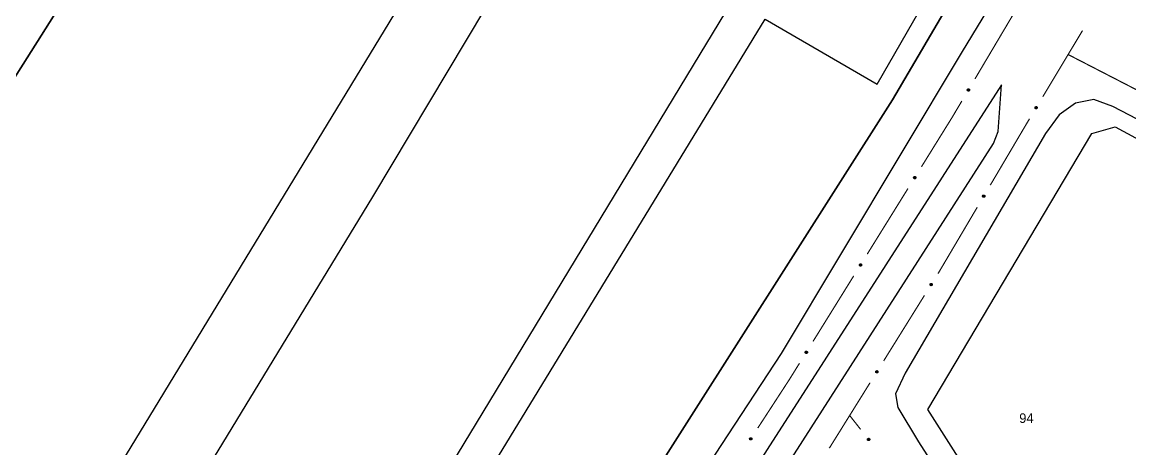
# Model space of a CAD drawing. Extents: x 200123 to 201542, y 4839549 to 4841240.
# Drawn here: x 200289.5 to 200461.9, y 4840200.5 to 4840266.9 of the extents above; entities that cross this region are included whole.
import ezdxf
from ezdxf.enums import TextEntityAlignment as Align

# ---------------------------------------------------------------- set-up
doc = ezdxf.new("R2010")
doc.units = 0
doc.header["$LTSCALE"] = 1.5
doc.header["$MEASUREMENT"] = 0
for name, color, linetype in [('CD_MALHA_LOTES', 7, 'CONTINUOUS'), ('RU-EMBARC-TRAPICHE', 7, 'CONTINUOUS'), ('RU-QUADRA', 210, 'CONTINUOUS'), ('SV-EIXO-RUA-PAV', 20, 'CONTINUOUS'), ('SV-RUA-PAVIM', 7, 'CONTINUOUS'), ('Th_NmrPort', 1, 'CONTINUOUS')]:
    doc.layers.add(name, color=color, linetype=linetype)

msp = doc.modelspace()

# ---------------------------------------------------------------- linework, layer by layer
at = {"layer": 'CD_MALHA_LOTES', "linetype": 'Continuous', "flags": 128}
for points in [[(200312.87, 4840297.06), (200236.83, 4840176.82), (200156.83, 4840061.24), (200141.62, 4840039.77), (200176.6, 4840015.79), (200193.1, 4840002.58), (200188.42, 4839996.18), (200187.96, 4839989.61), (200191.23, 4839988.9), (200196.31, 4839987.76), (200204.18, 4839983.44), (200211.72, 4839977.96), (200218.67, 4839985.89), (200223.47, 4839989.88), (200234.17, 4839999.67), (200273.06, 4840042.24), (200278.71, 4840048.63), (200298.61, 4840072.05), (200354.77, 4840146.43), (200369.77, 4840168.08), (200424.99, 4840254.77), (200444.79, 4840288.57)], [(200430.5, 4840206.56), (200455.98, 4840249.53), (200459.65, 4840250.6), (200491.96, 4840233.12), (200511.22, 4840223.06), (200488.87, 4840183.88), (200486.46, 4840179.44), (200468.66, 4840146.62)], [(200468.66, 4840146.62), (200430.5, 4840206.56)]]:
    msp.add_lwpolyline(points, dxfattribs=at)
at = {"layer": 'RU-EMBARC-TRAPICHE', "linetype": 'Continuous'}
msp.add_polyline3d([(200612.24, 4840749.79, 3.64), (200550.91, 4840594.99, 3.7), (200524.63, 4840536.09, 3.7), (200457.13, 4840567.75, 4.16), (200388.58, 4840433.85, 5.2), (200388.59, 4840433.86, 5.2), (200312.87, 4840297.06, 2.82), (200236.83, 4840176.82, 2.96), (200156.83, 4840061.24, 2.96), (200130.612712, 4840024.220834, 3.11)], dxfattribs=at)
at = {"layer": 'RU-QUADRA', "linetype": 'Continuous', "flags": 128}
msp.add_lwpolyline([(200444.79, 4840288.57), (200424.99, 4840254.77), (200369.77, 4840168.08), (200354.77, 4840146.43), (200298.61, 4840072.05), (200278.71, 4840048.63), (200273.06, 4840042.24), (200234.17, 4839999.67), (200223.47, 4839989.88), (200218.67, 4839985.89), (200211.72, 4839977.96), (200199.93, 4839986), (200196.31, 4839987.76), (200191.23, 4839988.9), (200187.96, 4839989.61), (200188.42, 4839996.18), (200193.1, 4840002.58), (200187.67, 4840007.38), (200176.6, 4840015.79), (200152.61, 4840032.32), (200141.62, 4840039.77), (200156.83, 4840061.24), (200236.83, 4840176.82), (200312.87, 4840297.06)], dxfattribs=at)
msp.add_lwpolyline([(200468.66, 4840146.62), (200430.5, 4840206.56), (200455.98, 4840249.53), (200459.65, 4840250.6), (200491.96, 4840233.12), (200511.22, 4840223.06), (200488.87, 4840183.88), (200486.46, 4840179.44)], close=True, dxfattribs=at)
at = {"layer": 'SV-EIXO-RUA-PAV', "const_width": 0.18}
for points in [[(200443.928932, 4840268.357102), (200437.808036, 4840258.03554)], [(200448.366208, 4840255.265286), (200454.545491, 4840265.551998)], [(200452.31, 4840261.83), (200462.976338, 4840256.331888)], [(200435.767737, 4840254.59502), (200434.747588, 4840252.87476)], [(200434.3, 4840252.12), (200429.488326, 4840244.369652)], [(200434.747588, 4840252.87476), (200434.3, 4840252.12)], [(200445.282935, 4840250.118137), (200445.78, 4840250.96)], [(200445.78, 4840250.96), (200446.306447, 4840251.836381)], [(200440.198669, 4840241.507083), (200445.282935, 4840250.118137)], [(200427.378522, 4840240.97131), (200421.04911, 4840230.776285)], [(200432.2, 4840227.96), (200438.164963, 4840238.062662)], [(200432.058449, 4840227.732669), (200432.2, 4840227.96)], [(200418.939306, 4840227.377943), (200412.609894, 4840217.182917)], [(200423.601311, 4840214.150445), (200429.944165, 4840224.337113)], [(200410.500091, 4840213.784575), (200409.445189, 4840212.085404)], [(200408.97, 4840211.32), (200404.007892, 4840203.693019)], [(200409.445189, 4840212.085404), (200408.97, 4840211.32)], [(200415.22, 4840200.69), (200421.487026, 4840210.754889)], [(200418.776711, 4840205.059767), (200418.31, 4840205.65)], [(200420.017206, 4840203.490955), (200418.776711, 4840205.059767)], [(200415.142362, 4840200.569367), (200415.22, 4840200.69)]]:
    msp.add_lwpolyline(points, dxfattribs=at)
at = {"layer": 'SV-EIXO-RUA-PAV'}
for points in [[(200436.955858, 4840256.382715), (200436.968634, 4840256.335505), (200436.969961, 4840256.292317), (200436.9607, 4840256.255978), (200436.944143, 4840256.226), (200436.923751, 4840256.197239), (200436.896793, 4840256.172778), (200436.86086, 4840256.152257), (200436.813591, 4840256.139108), (200436.769261, 4840256.140657), (200436.733149, 4840256.14783), (200436.700896, 4840256.163294), (200436.673288, 4840256.183573), (200436.648805, 4840256.212415), (200436.628364, 4840256.249033), (200436.616292, 4840256.296883), (200436.615282, 4840256.339232), (200436.625163, 4840256.374146), (200436.640915, 4840256.406472), (200436.662086, 4840256.435585), (200436.688686, 4840256.459444), (200436.725592, 4840256.479959), (200436.772978, 4840256.491248), (200436.815204, 4840256.492737), (200436.850248, 4840256.48335), (200436.881724, 4840256.467125), (200436.91082, 4840256.447022), (200436.936537, 4840256.420948), (200436.955858, 4840256.382715)], [(200447.167977, 4840253.484352), (200447.155468, 4840253.531633), (200447.154386, 4840253.574828), (200447.163853, 4840253.611114), (200447.180579, 4840253.640997), (200447.201134, 4840253.669642), (200447.22823, 4840253.69395), (200447.264279, 4840253.714268), (200447.311621, 4840253.727148), (200447.355942, 4840253.725349), (200447.392013, 4840253.717971), (200447.424178, 4840253.702324), (200447.451671, 4840253.681889), (200447.47599, 4840253.652909), (200447.496223, 4840253.616175), (200447.508023, 4840253.568258), (200447.508793, 4840253.525904), (200447.498715, 4840253.491047), (200447.48278, 4840253.45881), (200447.461444, 4840253.429817), (200447.434709, 4840253.406109), (200447.397687, 4840253.385804), (200447.350238, 4840253.374784), (200447.308004, 4840253.373534), (200447.273015, 4840253.38312), (200447.241631, 4840253.399523), (200447.212649, 4840253.41979), (200447.187081, 4840253.44601), (200447.167977, 4840253.484352)], [(200428.602731, 4840242.734488), (200428.614545, 4840242.687028), (200428.614994, 4840242.643822), (200428.604996, 4840242.607679), (200428.587834, 4840242.578044), (200428.566861, 4840242.549703), (200428.539412, 4840242.525795), (200428.503069, 4840242.506008), (200428.455543, 4840242.493823), (200428.411253, 4840242.496272), (200428.375294, 4840242.504178), (200428.343362, 4840242.520295), (200428.316172, 4840242.54113), (200428.29228, 4840242.570464), (200428.272587, 4840242.60749), (200428.261491, 4840242.655576), (200428.261342, 4840242.697936), (200428.27193, 4840242.732642), (200428.288336, 4840242.764641), (200428.310094, 4840242.793318), (200428.337174, 4840242.816632), (200428.37449, 4840242.836392), (200428.422095, 4840242.846715), (200428.464343, 4840242.847347), (200428.499188, 4840242.837249), (200428.530328, 4840242.820387), (200428.559009, 4840242.799697), (200428.584191, 4840242.773105), (200428.602731, 4840242.734488)], [(200439.013974, 4840239.717116), (200439.001107, 4840239.764302), (200438.999698, 4840239.807486), (200439.008889, 4840239.843843), (200439.025388, 4840239.873853), (200439.045726, 4840239.902653), (200439.072636, 4840239.927165), (200439.108531, 4840239.947756), (200439.155774, 4840239.960995), (200439.200107, 4840239.959531), (200439.236233, 4840239.952427), (200439.268516, 4840239.937024), (200439.296162, 4840239.916799), (200439.3207, 4840239.888004), (200439.341211, 4840239.851425), (200439.353374, 4840239.803598), (200439.354466, 4840239.761251), (200439.344652, 4840239.726319), (200439.328962, 4840239.693962), (200439.307847, 4840239.664808), (200439.281292, 4840239.640898), (200439.244425, 4840239.620313), (200439.197061, 4840239.608934), (200439.154838, 4840239.607363), (200439.119777, 4840239.616684), (200439.088269, 4840239.632848), (200439.059135, 4840239.652895), (200439.033368, 4840239.67892), (200439.013974, 4840239.717116)], [(200420.163515, 4840229.14112), (200420.17533, 4840229.09366), (200420.175778, 4840229.050455), (200420.165781, 4840229.014312), (200420.148618, 4840228.984677), (200420.127645, 4840228.956336), (200420.100196, 4840228.932428), (200420.063853, 4840228.912641), (200420.016327, 4840228.900456), (200419.972037, 4840228.902905), (200419.936078, 4840228.91081), (200419.904146, 4840228.926927), (200419.876956, 4840228.947763), (200419.853064, 4840228.977097), (200419.833372, 4840229.014123), (200419.822276, 4840229.062208), (200419.822126, 4840229.104569), (200419.832714, 4840229.139274), (200419.84912, 4840229.171274), (200419.870879, 4840229.199951), (200419.897959, 4840229.223264), (200419.935274, 4840229.243025), (200419.982879, 4840229.253348), (200420.025127, 4840229.253979), (200420.059972, 4840229.243881), (200420.091113, 4840229.22702), (200420.119794, 4840229.20633), (200420.144976, 4840229.179738), (200420.163515, 4840229.14112)], [(200430.831916, 4840225.971107), (200430.820164, 4840226.018583), (200430.819772, 4840226.061789), (200430.829817, 4840226.097919), (200430.847019, 4840226.127531), (200430.868029, 4840226.155844), (200430.89551, 4840226.179716), (200430.931879, 4840226.199455), (200430.979421, 4840226.211578), (200431.023708, 4840226.20907), (200431.059656, 4840226.201117), (200431.091567, 4840226.184958), (200431.11873, 4840226.164087), (200431.142583, 4840226.134722), (200431.162226, 4840226.09767), (200431.173259, 4840226.04957), (200431.173353, 4840226.007209), (200431.162719, 4840225.972517), (200431.146271, 4840225.940539), (200431.124474, 4840225.911891), (200431.097364, 4840225.888613), (200431.060022, 4840225.868902), (200431.012403, 4840225.858642), (200430.970155, 4840225.858066), (200430.935323, 4840225.86821), (200430.904205, 4840225.885113), (200430.875551, 4840225.90584), (200430.850404, 4840225.932465), (200430.831916, 4840225.971107)], [(200411.7243, 4840215.547753), (200411.736114, 4840215.500293), (200411.736563, 4840215.457088), (200411.726565, 4840215.420944), (200411.709403, 4840215.391309), (200411.68843, 4840215.362968), (200411.66098, 4840215.33906), (200411.624637, 4840215.319273), (200411.577112, 4840215.307088), (200411.532822, 4840215.309537), (200411.496863, 4840215.317443), (200411.46493, 4840215.33356), (200411.43774, 4840215.354395), (200411.413849, 4840215.383729), (200411.394156, 4840215.420755), (200411.38306, 4840215.468841), (200411.382911, 4840215.511201), (200411.393499, 4840215.545907), (200411.409905, 4840215.577907), (200411.431663, 4840215.606583), (200411.458743, 4840215.629897), (200411.496058, 4840215.649657), (200411.543664, 4840215.65998), (200411.585912, 4840215.660612), (200411.620757, 4840215.650514), (200411.651897, 4840215.633652), (200411.680578, 4840215.612962), (200411.70576, 4840215.58637), (200411.7243, 4840215.547753)], [(200422.374777, 4840212.388883), (200422.363026, 4840212.436359), (200422.362634, 4840212.479565), (200422.372679, 4840212.515695), (200422.389881, 4840212.545307), (200422.410891, 4840212.57362), (200422.438372, 4840212.597492), (200422.474741, 4840212.617231), (200422.522283, 4840212.629354), (200422.566569, 4840212.626846), (200422.602518, 4840212.618893), (200422.634429, 4840212.602734), (200422.661591, 4840212.581863), (200422.685444, 4840212.552498), (200422.705088, 4840212.515446), (200422.716121, 4840212.467345), (200422.716214, 4840212.424985), (200422.70558, 4840212.390293), (200422.689132, 4840212.358315), (200422.667336, 4840212.329667), (200422.640225, 4840212.306389), (200422.602884, 4840212.286678), (200422.555265, 4840212.276418), (200422.513016, 4840212.275842), (200422.478185, 4840212.285986), (200422.447067, 4840212.302889), (200422.418413, 4840212.323616), (200422.393266, 4840212.350241), (200422.374777, 4840212.388883)], [(200403.087836, 4840202.076995), (200403.098641, 4840202.029295), (200403.098174, 4840201.98609), (200403.087412, 4840201.950166), (200403.069626, 4840201.920902), (200403.048057, 4840201.893012), (200403.020107, 4840201.869691), (200402.983352, 4840201.850679), (200402.935579, 4840201.839504), (200402.891351, 4840201.842891), (200402.855568, 4840201.851558), (200402.823984, 4840201.868348), (200402.797242, 4840201.889755), (200402.773978, 4840201.919588), (200402.755074, 4840201.957024), (200402.745, 4840202.005334), (200402.745748, 4840202.047688), (200402.75707, 4840202.082161), (200402.77415, 4840202.113806), (200402.796512, 4840202.142015), (200402.82408, 4840202.164749), (200402.861806, 4840202.183714), (200402.909619, 4840202.193026), (200402.951871, 4840202.192761), (200402.986494, 4840202.181927), (200403.01727, 4840202.16441), (200403.045506, 4840202.143116), (200403.070119, 4840202.115997), (200403.087836, 4840202.076995)], [(200421.260471, 4840201.741162), (200421.211818, 4840201.74615), (200421.171023, 4840201.760386), (200421.140415, 4840201.782053), (200421.11836, 4840201.808252), (200421.098816, 4840201.837596), (200421.085639, 4840201.871529), (200421.079355, 4840201.912429), (200421.084017, 4840201.96127), (200421.101347, 4840202.002103), (200421.120984, 4840202.033247), (200421.146978, 4840202.057817), (200421.175803, 4840202.076326), (200421.211502, 4840202.088848), (200421.253013, 4840202.094811), (200421.302012, 4840202.088935), (200421.34191, 4840202.074704), (200421.370965, 4840202.052969), (200421.395501, 4840202.02668), (200421.415095, 4840201.996483), (200421.427838, 4840201.963099), (200421.433767, 4840201.921293), (200421.427326, 4840201.873009), (200421.413587, 4840201.833053), (200421.392266, 4840201.8037), (200421.36584, 4840201.780127), (200421.336646, 4840201.760167), (200421.303088, 4840201.7455), (200421.260471, 4840201.741162)]]:
    msp.add_lwpolyline(points, close=True, dxfattribs=at)
for points in [[(200436.662086, 4840256.435585), (200436.615282, 4840256.339232)], [(200436.688686, 4840256.459444), (200436.616292, 4840256.296883)], [(200436.673719, 4840256.443458), (200436.618639, 4840256.323826)], [(200436.706377, 4840256.463751), (200436.625886, 4840256.279868)], [(200436.725592, 4840256.479959), (200436.628364, 4840256.249033)], [(200436.748643, 4840256.48152), (200436.639697, 4840256.233604)], [(200436.772978, 4840256.491248), (200436.648805, 4840256.212415)], [(200436.792123, 4840256.490637), (200436.662556, 4840256.202597)], [(200436.815204, 4840256.492737), (200436.673288, 4840256.183573)], [(200436.830294, 4840256.485451), (200436.6882, 4840256.176285)], [(200436.850248, 4840256.48335), (200436.700896, 4840256.163294)], [(200436.86429, 4840256.473223), (200436.715671, 4840256.158407)], [(200436.881724, 4840256.467125), (200436.733149, 4840256.14783)], [(200436.895283, 4840256.453257), (200436.755276, 4840256.147612)], [(200436.91082, 4840256.447022), (200436.769261, 4840256.140657)], [(200436.921144, 4840256.429988), (200436.794143, 4840256.1436)], [(200436.936537, 4840256.420948), (200436.813591, 4840256.139108)], [(200436.944222, 4840256.402025), (200436.837405, 4840256.149673)], [(200436.955858, 4840256.382715), (200436.86086, 4840256.152257)], [(200436.961772, 4840256.356716), (200436.882236, 4840256.169094)], [(200436.968634, 4840256.335505), (200436.896793, 4840256.172778)], [(200436.969497, 4840256.310889), (200436.913939, 4840256.193126)], [(200436.969961, 4840256.292317), (200436.923751, 4840256.197239)], [(200447.154386, 4840253.574828), (200447.201134, 4840253.669642)], [(200447.154745, 4840253.556254), (200447.210969, 4840253.673699)], [(200447.155468, 4840253.531633), (200447.22823, 4840253.69395)], [(200447.16221, 4840253.510383), (200447.242807, 4840253.697552)], [(200447.167977, 4840253.484352), (200447.264279, 4840253.714268)], [(200447.179503, 4840253.464976), (200447.287748, 4840253.716718)], [(200447.187081, 4840253.44601), (200447.311621, 4840253.727148)], [(200447.202422, 4840253.436882), (200447.331044, 4840253.722546)], [(200447.212649, 4840253.41979), (200447.355942, 4840253.725349)], [(200447.228151, 4840253.413467), (200447.369888, 4840253.718314)], [(200447.241631, 4840253.399523), (200447.392013, 4840253.717971)], [(200447.259031, 4840253.393326), (200447.40943, 4840253.707295)], [(200447.273015, 4840253.38312), (200447.424178, 4840253.702324)], [(200447.292956, 4840253.380906), (200447.4368, 4840253.689261)], [(200447.308004, 4840253.373534), (200447.451671, 4840253.681889)], [(200447.331098, 4840253.375504), (200447.462294, 4840253.662805)], [(200447.350238, 4840253.374784), (200447.47599, 4840253.652909)], [(200447.374629, 4840253.384374), (200447.484977, 4840253.631669)], [(200447.397687, 4840253.385804), (200447.496223, 4840253.616175)], [(200447.416994, 4840253.401903), (200447.498526, 4840253.585327)], [(200447.434709, 4840253.406109), (200447.508023, 4840253.568258)], [(200447.449767, 4840253.422011), (200447.505524, 4840253.541329)], [(200447.461444, 4840253.429817), (200447.508793, 4840253.525904)], [(200428.310094, 4840242.793318), (200428.261342, 4840242.697936)], [(200428.337174, 4840242.816632), (200428.261491, 4840242.655576)], [(200428.321885, 4840242.800953), (200428.264385, 4840242.682465)], [(200428.354949, 4840242.820578), (200428.270737, 4840242.638369)], [(200428.37449, 4840242.836392), (200428.272587, 4840242.60749)], [(200428.397567, 4840242.837484), (200428.283605, 4840242.591833)], [(200428.422095, 4840242.846715), (200428.29228, 4840242.570464)], [(200428.441223, 4840242.845715), (200428.305829, 4840242.560369)], [(200428.464343, 4840242.847347), (200428.316172, 4840242.54113)], [(200428.479281, 4840242.839755), (200428.330932, 4840242.533541)], [(200428.499188, 4840242.837249), (200428.343362, 4840242.520295)], [(200428.513021, 4840242.826838), (200428.358035, 4840242.515108)], [(200428.530328, 4840242.820387), (200428.375294, 4840242.504178)], [(200428.543602, 4840242.806247), (200428.397412, 4840242.503511)], [(200428.559009, 4840242.799697), (200428.411253, 4840242.496272)], [(200428.568985, 4840242.782457), (200428.43619, 4840242.49871)], [(200428.584191, 4840242.773105), (200428.455543, 4840242.493823)], [(200428.59149, 4840242.754031), (200428.479566, 4840242.503902)], [(200428.602731, 4840242.734488), (200428.503069, 4840242.506008)], [(200428.608116, 4840242.708375), (200428.524783, 4840242.522407)], [(200428.614545, 4840242.687028), (200428.539412, 4840242.525795)], [(200428.614907, 4840242.6624), (200428.556967, 4840242.545791)], [(200428.614994, 4840242.643822), (200428.566861, 4840242.549703)], [(200438.999698, 4840239.807486), (200439.045726, 4840239.902653)], [(200439.000198, 4840239.788916), (200439.05553, 4840239.906784)], [(200439.001107, 4840239.764302), (200439.072636, 4840239.927165)], [(200439.00801, 4840239.743103), (200439.087186, 4840239.930878)], [(200439.013974, 4840239.717116), (200439.108531, 4840239.947756)], [(200439.025647, 4840239.697828), (200439.13198, 4840239.950384)], [(200439.033368, 4840239.67892), (200439.155774, 4840239.960995)], [(200439.048778, 4840239.669909), (200439.17523, 4840239.95654)], [(200439.059135, 4840239.652895), (200439.200107, 4840239.959531)], [(200439.074684, 4840239.64669), (200439.214105, 4840239.952602)], [(200439.088269, 4840239.632848), (200439.236233, 4840239.952427)], [(200439.105715, 4840239.626784), (200439.25373, 4840239.941883)], [(200439.119777, 4840239.616684), (200439.268516, 4840239.937024)], [(200439.139734, 4840239.614621), (200439.281237, 4840239.924058)], [(200439.154838, 4840239.607363), (200439.296162, 4840239.916799)], [(200439.177915, 4840239.609508), (200439.30693, 4840239.897795)], [(200439.197061, 4840239.608934), (200439.3207, 4840239.888004)], [(200439.221378, 4840239.618708), (200439.329849, 4840239.866832)], [(200439.244425, 4840239.620313), (200439.341211, 4840239.851425)], [(200439.26361, 4840239.636557), (200439.343748, 4840239.820595)], [(200439.281292, 4840239.640898), (200439.353374, 4840239.803598)], [(200439.296228, 4840239.656914), (200439.351079, 4840239.776651)], [(200439.307847, 4840239.664808), (200439.354466, 4840239.761251)], [(200419.870879, 4840229.199951), (200419.822126, 4840229.104569)], [(200419.897959, 4840229.223264), (200419.822276, 4840229.062208)], [(200419.882669, 4840229.207585), (200419.825169, 4840229.089097)], [(200419.915733, 4840229.227211), (200419.831521, 4840229.045001)], [(200419.935274, 4840229.243025), (200419.833372, 4840229.014123)], [(200419.958351, 4840229.244117), (200419.844389, 4840228.998466)], [(200419.982879, 4840229.253348), (200419.853064, 4840228.977097)], [(200420.002008, 4840229.252348), (200419.866613, 4840228.967001)], [(200420.025127, 4840229.253979), (200419.876956, 4840228.947763)], [(200420.040066, 4840229.246387), (200419.891717, 4840228.940174)], [(200420.059972, 4840229.243881), (200419.904146, 4840228.926927)], [(200420.073806, 4840229.233471), (200419.91882, 4840228.921741)], [(200420.091113, 4840229.22702), (200419.936078, 4840228.91081)], [(200420.104386, 4840229.212879), (200419.958196, 4840228.910143)], [(200420.119794, 4840229.20633), (200419.972037, 4840228.902905)], [(200420.12977, 4840229.18909), (200419.996974, 4840228.905342)], [(200420.144976, 4840229.179738), (200420.016327, 4840228.900456)], [(200420.152274, 4840229.160663), (200420.040351, 4840228.910535)], [(200420.163515, 4840229.14112), (200420.063853, 4840228.912641)], [(200420.1689, 4840229.115007), (200420.085567, 4840228.92904)], [(200420.17533, 4840229.09366), (200420.100196, 4840228.932428)], [(200420.175692, 4840229.069032), (200420.117752, 4840228.952423)], [(200420.175778, 4840229.050455), (200420.127645, 4840228.956336)], [(200430.819772, 4840226.061789), (200430.868029, 4840226.155844)], [(200430.819834, 4840226.043212), (200430.877928, 4840226.159744)], [(200430.820164, 4840226.018583), (200430.89551, 4840226.179716)], [(200430.826565, 4840225.997228), (200430.910143, 4840226.183085)], [(200430.831916, 4840225.971107), (200430.931879, 4840226.199455)], [(200430.843131, 4840225.95155), (200430.955384, 4840226.201531)], [(200430.850404, 4840225.932465), (200430.979421, 4840226.211578)], [(200430.865598, 4840225.923093), (200430.998767, 4840226.206666)], [(200430.875551, 4840225.90584), (200431.023708, 4840226.20907)], [(200430.89095, 4840225.899271), (200431.037539, 4840226.201813)], [(200430.904205, 4840225.885113), (200431.059656, 4840226.201117)], [(200430.921504, 4840225.878639), (200431.0769, 4840226.190164)], [(200430.935323, 4840225.86821), (200431.091567, 4840226.184958)], [(200430.955226, 4840225.865678), (200431.103979, 4840226.171696)], [(200430.970155, 4840225.858066), (200431.11873, 4840226.164087)], [(200430.993277, 4840225.859667), (200431.129047, 4840226.144835)], [(200431.012403, 4840225.858642), (200431.142583, 4840226.134722)], [(200431.036944, 4840225.86784), (200431.15123, 4840226.113341)], [(200431.060022, 4840225.868902), (200431.162226, 4840226.09767)], [(200431.079584, 4840225.88469), (200431.164036, 4840226.066789)], [(200431.097364, 4840225.888613), (200431.173259, 4840226.04957)], [(200431.112674, 4840225.904272), (200431.17033, 4840226.022684)], [(200431.124474, 4840225.911891), (200431.173353, 4840226.007209)], [(200411.431663, 4840215.606583), (200411.382911, 4840215.511201)], [(200411.458743, 4840215.629897), (200411.38306, 4840215.468841)], [(200411.443454, 4840215.614218), (200411.385954, 4840215.49573)], [(200411.476517, 4840215.633843), (200411.392306, 4840215.451634)], [(200411.496058, 4840215.649657), (200411.394156, 4840215.420755)], [(200411.519135, 4840215.65075), (200411.405174, 4840215.405098)], [(200411.543664, 4840215.65998), (200411.413849, 4840215.383729)], [(200411.562792, 4840215.65898), (200411.427398, 4840215.373634)], [(200411.585912, 4840215.660612), (200411.43774, 4840215.354395)], [(200411.60085, 4840215.65302), (200411.452501, 4840215.346806)], [(200411.620757, 4840215.650514), (200411.46493, 4840215.33356)], [(200411.63459, 4840215.640103), (200411.479604, 4840215.328374)], [(200411.651897, 4840215.633652), (200411.496863, 4840215.317443)], [(200411.665171, 4840215.619512), (200411.518981, 4840215.316776)], [(200411.680578, 4840215.612962), (200411.532822, 4840215.309537)], [(200411.690554, 4840215.595722), (200411.557759, 4840215.311975)], [(200411.70576, 4840215.58637), (200411.577112, 4840215.307088)], [(200411.713059, 4840215.567296), (200411.601135, 4840215.317167)], [(200411.7243, 4840215.547753), (200411.624637, 4840215.319273)], [(200411.729685, 4840215.52164), (200411.646352, 4840215.335672)], [(200411.736114, 4840215.500293), (200411.66098, 4840215.33906)], [(200411.736476, 4840215.475665), (200411.678536, 4840215.359056)], [(200411.736563, 4840215.457088), (200411.68843, 4840215.362968)], [(200422.362634, 4840212.479565), (200422.410891, 4840212.57362)], [(200422.362696, 4840212.460988), (200422.42079, 4840212.57752)], [(200422.363026, 4840212.436359), (200422.438372, 4840212.597492)], [(200422.369427, 4840212.415004), (200422.453005, 4840212.600861)], [(200422.374777, 4840212.388883), (200422.474741, 4840212.617231)], [(200422.385993, 4840212.369326), (200422.498246, 4840212.619307)], [(200422.393266, 4840212.350241), (200422.522283, 4840212.629354)], [(200422.40846, 4840212.340869), (200422.541629, 4840212.624442)], [(200422.418413, 4840212.323616), (200422.566569, 4840212.626846)], [(200422.433812, 4840212.317047), (200422.580401, 4840212.619589)], [(200422.447067, 4840212.302889), (200422.602518, 4840212.618893)], [(200422.464365, 4840212.296415), (200422.619762, 4840212.60794)], [(200422.478185, 4840212.285986), (200422.634429, 4840212.602734)], [(200422.498088, 4840212.283454), (200422.646841, 4840212.589472)], [(200422.513016, 4840212.275842), (200422.661591, 4840212.581863)], [(200422.536138, 4840212.277443), (200422.671908, 4840212.562611)], [(200422.555265, 4840212.276418), (200422.685444, 4840212.552498)], [(200422.579805, 4840212.285616), (200422.694091, 4840212.531117)], [(200422.602884, 4840212.286678), (200422.705088, 4840212.515446)], [(200422.622446, 4840212.302466), (200422.706898, 4840212.484565)], [(200422.640225, 4840212.306389), (200422.716121, 4840212.467345)], [(200422.655535, 4840212.322048), (200422.713192, 4840212.44046)], [(200422.667336, 4840212.329667), (200422.716214, 4840212.424985)], [(200402.82408, 4840202.164749), (200402.745, 4840202.005334)], [(200402.796512, 4840202.142015), (200402.745748, 4840202.047688)], [(200402.808462, 4840202.149398), (200402.748463, 4840202.032155)], [(200402.841934, 4840202.168318), (200402.753879, 4840201.987935)], [(200402.861806, 4840202.183714), (200402.755074, 4840201.957024)], [(200402.884901, 4840202.184317), (200402.765757, 4840201.941137)], [(200402.909619, 4840202.193026), (200402.773978, 4840201.919588)], [(200402.928722, 4840202.191621), (200402.78731, 4840201.909208)], [(200402.951871, 4840202.192761), (200402.797242, 4840201.889755)], [(200402.966645, 4840202.184855), (200402.811839, 4840201.881854)], [(200402.986494, 4840202.181927), (200402.823984, 4840201.868348)], [(200403.000104, 4840202.171226), (200402.838545, 4840201.862851)], [(200403.01727, 4840202.16441), (200402.855568, 4840201.851558)], [(200403.030241, 4840202.149991), (200402.877667, 4840201.850422)], [(200403.045506, 4840202.143116), (200402.891351, 4840201.842891)], [(200403.055114, 4840202.125669), (200402.916334, 4840201.8448)], [(200403.070119, 4840202.115997), (200402.935579, 4840201.839504)], [(200403.077011, 4840202.096772), (200402.959811, 4840201.849071)], [(200421.433767, 4840201.921293), (200421.253013, 4840202.094811)], [(200403.087836, 4840202.076995), (200402.983352, 4840201.850679)], [(200403.092666, 4840202.050773), (200403.00541, 4840201.866614)], [(200403.098641, 4840202.029295), (200403.020107, 4840201.869691)], [(200403.098481, 4840202.004665), (200403.038083, 4840201.88931)], [(200403.098174, 4840201.98609), (200403.048057, 4840201.893012)], [(200421.260471, 4840201.741162), (200421.079355, 4840201.912429)], [(200421.303088, 4840201.7455), (200421.084017, 4840201.96127)], [(200421.282669, 4840201.745106), (200421.085348, 4840201.935252)], [(200421.211818, 4840201.74615), (200421.085639, 4840201.871529)], [(200421.23408, 4840201.744956), (200421.087414, 4840201.886439)], [(200421.317044, 4840201.756631), (200421.095179, 4840201.977818)], [(200421.188527, 4840201.754165), (200421.098492, 4840201.84823)], [(200421.171023, 4840201.760386), (200421.098816, 4840201.837596)], [(200421.336646, 4840201.760167), (200421.101347, 4840202.002103)], [(200421.348035, 4840201.772438), (200421.112852, 4840202.012667)], [(200421.36584, 4840201.780127), (200421.120984, 4840202.033247)], [(200421.37778, 4840201.794219), (200421.137121, 4840202.045773)], [(200421.392266, 4840201.8037), (200421.146978, 4840202.057817)], [(200421.401377, 4840201.821576), (200421.163656, 4840202.065015)], [(200421.413587, 4840201.833053), (200421.175803, 4840202.076326)], [(200421.419896, 4840201.855354), (200421.197409, 4840202.079528)], [(200421.427326, 4840201.873009), (200421.211502, 4840202.088848)], [(200421.426965, 4840201.899214), (200421.234547, 4840202.089759)], [(200421.425521, 4840201.94504), (200421.282689, 4840202.086075)], [(200421.427838, 4840201.963099), (200421.302012, 4840202.088935)], [(200421.418276, 4840201.982801), (200421.326324, 4840202.07709)], [(200421.415095, 4840201.996483), (200421.34191, 4840202.074704)]]:
    msp.add_lwpolyline(points, dxfattribs=at)
at = {"layer": 'SV-RUA-PAVIM', "linetype": 'Continuous'}
for points in [[(200367.288102, 4840154.260987, 3.95), (200374.61, 4840164.81, 3.95), (200407.69, 4840215.31, 3.94), (200435.89, 4840262.32, 3.97), (200453.33, 4840291.08, 3.97), (200476.67, 4840332.17, 3.94), (200507.62, 4840390.69, 3.33), (200529.43, 4840436.06, 4.98), (200558.98, 4840495.84, 3.38), (200619.59, 4840635.33, 3.2), (200619.81, 4840636.89, 3.2), (200619.01, 4840638.61, 3.22), (200614.94, 4840640.88, 3.22)], [(200178.39, 4840015.18, 3.28), (200205.85, 4840053.28, 2.43), (200268.91, 4840144.18, 2.43), (200302.72, 4840194.53, 2.54), (200349.71, 4840271.83, 2.51), (200402.12, 4840365.02, 2.66), (200440.1, 4840434.72, 2.66), (200481.38, 4840518.3, 2.66), (200492.76, 4840512.75, 2.66), (200454.14, 4840434.95, 2.66)], [(200310.61, 4840120.81, 3.66), (200309.97, 4840121.27, 3.66), (200336.78, 4840157.87, 3.65), (200352.7, 4840147.41, 3.65), (200366.22, 4840168.19, 3.65), (200350, 4840176.98, 3.65), (200405.14, 4840267.31, 3.69), (200422.59, 4840257.23, 3.69), (200441.24, 4840289.72, 3.69), (200423.35, 4840300.01, 3.69), (200462.47, 4840371.64, 3.69), (200481.24, 4840361.84, 3.69), (200497.96, 4840393.1, 3.71), (200445.63, 4840418.46, 3.63), (200454.14, 4840434.95, 2.66)]]:
    msp.add_polyline3d(points, dxfattribs=at)
for points in [[(200373.25, 4840288.49, 3.66), (200401.04, 4840271.94, 3.66), (200344.92, 4840179.29, 3.66), (200317.27, 4840195.65, 3.66), (200344.1, 4840239.69, 2.69)], [(200378.22, 4840157.97, 4.02), (200382.67, 4840157.47, 4.07), (200382.65, 4840157.43, 4.07), (200440.67, 4840248.01, 4.07), (200441.4, 4840249.87, 4.07), (200441.92, 4840257.11, 4.07)], [(200497.35, 4840233.9, 3.81), (200459.26, 4840253.75, 3.84), (200456.3, 4840254.84, 3.84), (200453.46, 4840254.28, 3.84), (200450.9, 4840252.44, 3.84), (200448.78, 4840249.53, 3.84), (200426.97, 4840212.22, 3.85), (200425.46, 4840209, 3.86), (200425.81, 4840206.88, 3.86), (200429.03, 4840201.55, 3.86), (200466.09, 4840143.75, 3.31), (200468.04, 4840142.64, 3.31), (200470.43, 4840142.95, 3.31), (200472, 4840145.3, 3.31), (200514.74, 4840221.16, 3.33), (200514.83, 4840223.27, 3.33), (200513.93, 4840225.09, 3.33), (200511.97, 4840226.68, 3.33)]]:
    msp.add_polyline3d(points, close=True, dxfattribs=at)

# ---------------------------------------------------------------- texts
at = {"layer": 'Th_NmrPort', "color": 1}
msp.add_text('94', height=1.5, dxfattribs=at).set_placement((200444.700366, 4840205.239086), align=Align.MIDDLE_LEFT)

doc.saveas('drawing.dxf')
